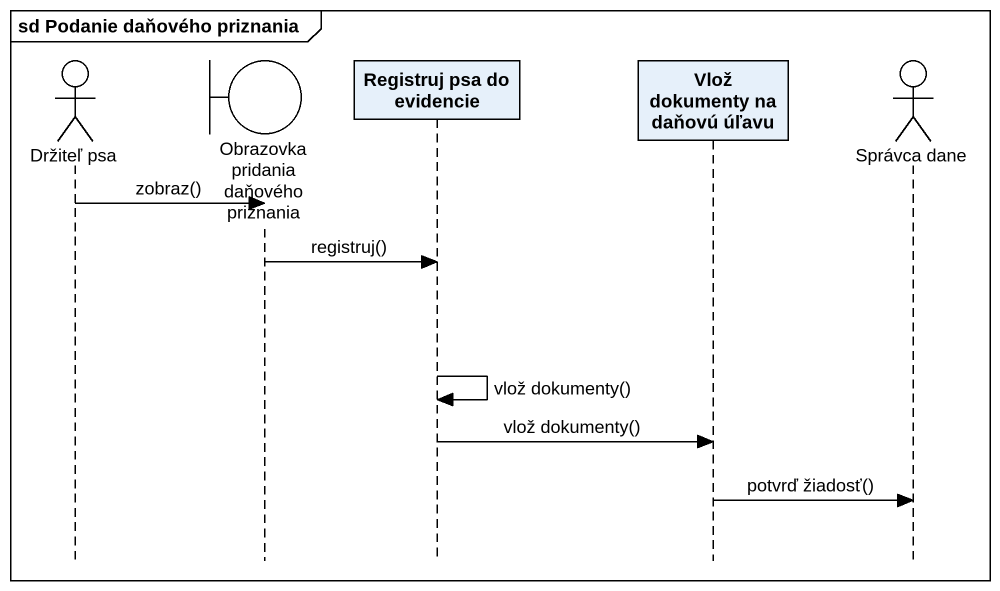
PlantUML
@startuml
mainframe sd Podanie daňového priznania
hide footbox
actor "Držiteľ psa" as Držiteľ_psa
boundary "Obrazovka pridania daňového priznania" as Obrazovka_pridania_daňového
participant "Registruj psa do evidencie" as Registruj_psa_do_evidencie
participant "Vlož dokumenty na daňovú úľavu" as Vlož_dokumenty_na_daňovú
actor "Správca dane" as Správca_dane

Držiteľ_psa -> Obrazovka_pridania_daňového : zobraz()
Obrazovka_pridania_daňového -> Registruj_psa_do_evidencie : registruj()
Registruj_psa_do_evidencie -> Registruj_psa_do_evidencie : vlož dokumenty()
Registruj_psa_do_evidencie -> Vlož_dokumenty_na_daňovú : vlož dokumenty()
Vlož_dokumenty_na_daňovú -> Správca_dane : potvrď žiadosť()
@enduml
